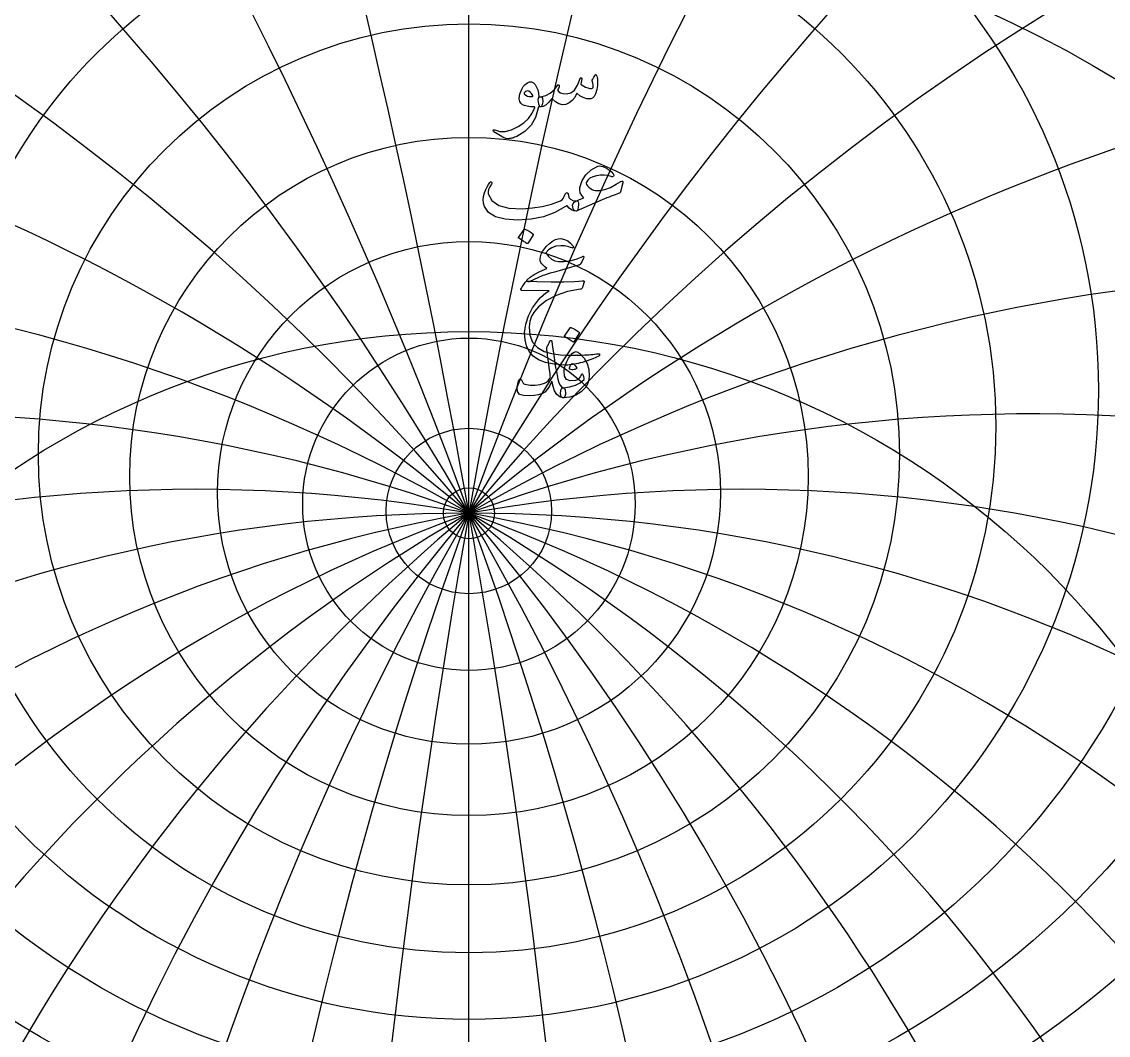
# Model space of a CAD drawing. Header units: millimetres. Extents: x -62 to 62, y -62 to 63.
# Drawn here: x -14.2 to 20.31, y 3.68 to 35.88 of the extents above; entities that cross this region are included whole.
import ezdxf

# ---------------------------------------------------------------- set-up
doc = ezdxf.new("R2010")
doc.units = ezdxf.units.MM
for name, color, linetype in [('CUT_OUTER', 1, 'Continuous'), ('ENGRAVE', 7, 'Continuous'), ('ENGRAVE_FINE', 8, 'Continuous'), ('TEXT', 5, 'Continuous')]:
    doc.layers.add(name, color=color, linetype=linetype)

msp = doc.modelspace()

# ---------------------------------------------------------------- linework, layer by layer
at = {"layer": 'CUT_OUTER'}
msp.add_arc((-0.0002, -0.0002), 61.6124, 137.460696, 87.802279, dxfattribs=at)
at = {"layer": 'ENGRAVE'}
msp.add_lwpolyline([(0, -60.75), (0, 60.75)], dxfattribs=at)
for centre, radius in [((0, 0), 60.75), ((0, 27.3668), 27.3668), ((0, 25.5957), 23.5116), ((0, 24.1723), 19.9927), ((0, 0), 39.7663), ((0, 23.0323), 16.734), ((0, 22.1292), 13.6766), ((0, 21.4287), 10.7734), ((0, 20.9064), 7.9855), ((0, 0), 26.0306), ((0, 20.5447), 5.2798), ((0, 20.3321), 2.627), ((0, 20.2619), 0.81)]:
    msp.add_circle(centre, radius, dxfattribs=at)
for centre, radius, start, end in [((0, 29.5753), 31.6594, 104.43657, 75.56343), ((0, 32.3488), 36.5284, 146.34303, 33.65697), ((0, 35.8737), 42.1721, 168.07606, 11.92394), ((0, 40.432), 48.8846, 184.84521, 355.15479), ((0, 46.4697), 57.1251, 199.04163, 340.95837), ((0, -28.8919), 49.1539, 36, 144), ((0, -28.8919), 49.1539, 36, 144), ((0, 54.7336), 67.6545, 211.615649, 328.384351)]:
    msp.add_arc(centre, radius, start, end, dxfattribs=at)
at = {"layer": 'ENGRAVE_FINE'}
for centre, radius, start, end in [((-278.7654, -28.8919), 283.0658, 3.256593, 18.285878), ((-278.7654, -28.8919), 283.0658, 3.256593, 18.285878), ((278.7654, -28.8919), 283.0658, 161.714122, 176.743407), ((278.7654, -28.8919), 283.0658, 161.714122, 176.743407), ((-135.0491, -28.8919), 143.7163, 6.558023, 36.869498), ((-135.0491, -28.8919), 143.7163, 6.558023, 36.869498), ((135.0491, -28.8919), 143.7163, 143.130502, 173.441977), ((135.0491, -28.8919), 143.7163, 143.130502, 173.441977), ((-85.137, -28.8919), 98.3077, 9.951474, 56.069558), ((-85.137, -28.8919), 98.3077, 9.951474, 56.069558), ((85.137, -28.8919), 98.3077, 123.930442, 170.048526), ((85.137, -28.8919), 98.3077, 123.930442, 170.048526), ((-58.5793, -28.8919), 76.4698, 13.489072, 76.236453), ((-58.5793, -28.8919), 76.4698, 13.489072, 76.236453), ((58.5793, -28.8919), 76.4698, 103.763547, 166.510928), ((58.5793, -28.8919), 76.4698, 103.763547, 166.510928), ((-41.245, -28.8919), 64.1658, 17.231004, 97.725349), ((-41.245, -28.8919), 64.1658, 17.231004, 97.725349), ((41.245, -28.8919), 64.1658, 82.274651, 162.768996), ((41.245, -28.8919), 64.1658, 82.274651, 162.768996), ((-28.379, -28.8919), 56.758, 21.24955, 120.75591), ((-28.379, -28.8919), 56.758, 21.24955, 120.75591), ((28.379, -28.8919), 56.758, 59.24409, 158.75045), ((28.379, -28.8919), 56.758, 59.24409, 158.75045), ((-17.8905, -28.8919), 52.3084, 25.63452, 130.21425), ((-17.8905, -28.8919), 52.3084, 25.63452, 130.21425), ((17.8905, -28.8919), 52.3084, 49.78575, 154.36548), ((17.8905, -28.8919), 52.3084, 49.78575, 154.36548), ((-8.6672, -28.8919), 49.9121, 30.50093, 137.66478), ((-8.6672, -28.8919), 49.9121, 30.50093, 137.66478), ((8.6672, -28.8919), 49.9121, 42.33522, 149.49907), ((8.6672, -28.8919), 49.9121, 42.33522, 149.49907)]:
    msp.add_arc(centre, radius, start, end, dxfattribs=at)
at = {"layer": 'TEXT'}
for points in [[(4.0149, 34.1913), (4.0227, 34.1967), (4.032, 34.1949), (4.0425, 34.1859), (4.0544, 34.1697), (4.0672, 34.1424), (4.0769, 34.1033), (4.0834, 34.0525), (4.0867, 33.9901), (4.0879, 33.9192), (4.084, 33.85), (4.0753, 33.7826), (4.0616, 33.7171), (4.0216, 33.5895), (3.9772, 33.4979), (3.9282, 33.4422), (3.8748, 33.4225), (3.7484, 33.4299), (3.6314, 33.4629), (3.5238, 33.5215), (3.4257, 33.6057), (3.3583, 33.473), (3.2784, 33.3695), (3.1859, 33.2951), (3.0808, 33.25), (2.9705, 33.2401), (2.8589, 33.268), (2.746, 33.3335), (2.6317, 33.4368), (2.5392, 33.3189), (2.4485, 33.2347), (2.3595, 33.1842), (2.2724, 33.1674), (2.2549, 33.1773), (2.2383, 33.2069), (2.2226, 33.2563), (2.2077, 33.3255), (2.2024, 33.3937), (2.2113, 33.444), (2.2347, 33.4763), (2.2724, 33.4907), (2.4381, 33.5282), (2.5832, 33.6012), (2.7076, 33.7096), (2.8113, 33.8536), (2.8169, 33.8614), (2.823, 33.8671), (2.8295, 33.8704), (2.8365, 33.8715), (2.845, 33.8706), (2.8526, 33.868), (2.8594, 33.8635), (2.8652, 33.8572), (2.8686, 33.8379), (2.8607, 33.8051), (2.8416, 33.7588), (2.8113, 33.6991), (2.8511, 33.6531), (2.9128, 33.6192), (2.9966, 33.5974), (3.1023, 33.5877), (3.2341, 33.6153), (3.3493, 33.7054), (3.4479, 33.8579), (3.5299, 34.0727), (3.5339, 34.0837), (3.5389, 34.0916), (3.5447, 34.0963), (3.5514, 34.0979), (3.5615, 34.097), (3.5703, 34.0943), (3.5777, 34.0898), (3.5838, 34.0835), (3.5883, 34.0745), (3.5909, 34.0656), (3.5918, 34.0566), (3.5909, 34.0476), (3.555, 33.8967), (3.597, 33.8594), (3.6475, 33.8266), (3.7066, 33.7983), (3.7742, 33.7745), (3.84, 33.759), (3.89, 33.7557), (3.9244, 33.7644), (3.943, 33.7853), (3.9491, 33.8172), (3.9457, 33.8626), (3.9329, 33.9214), (3.9107, 33.9937), (3.9145, 34.0141), (3.9332, 34.0539), (3.9666, 34.1129), (4.0149, 34.1913)], [(2.2006, 33.1278), (2.1163, 32.8321), (1.9751, 32.5844), (1.7768, 32.3848), (1.5215, 32.2333), (1.4858, 32.2179), (1.4506, 32.2041), (1.4158, 32.1918), (1.3814, 32.1812), (1.3477, 32.1723), (1.3149, 32.1654), (1.2831, 32.1606), (1.2521, 32.1578), (1.1748, 32.1688), (1.0724, 32.209), (0.9449, 32.2784), (0.7922, 32.377), (0.7758, 32.3911), (0.7662, 32.4048), (0.7632, 32.4181), (0.7671, 32.4309), (0.7756, 32.4407), (0.7868, 32.4452), (0.8007, 32.4443), (0.8173, 32.438), (0.9761, 32.3866), (1.1542, 32.3868), (1.3515, 32.4387), (1.5682, 32.5422), (1.7452, 32.6624), (1.8916, 32.8036), (2.0074, 32.966), (2.0928, 33.1494), (2.0921, 33.1559), (2.0901, 33.1611), (2.0867, 33.1649), (2.082, 33.1674), (1.9583, 33.1746), (1.853, 33.1889), (1.7661, 33.2105), (1.6976, 33.2392), (1.6446, 33.2837), (1.6113, 33.3452), (1.5979, 33.4238), (1.6042, 33.5195), (1.6062, 33.5321), (1.6087, 33.5451), (1.6116, 33.5582), (1.6149, 33.5716), (1.6188, 33.5854), (1.623, 33.5998), (1.6277, 33.615), (1.6329, 33.6308), (1.6751, 33.7335), (1.7263, 33.8186), (1.7865, 33.8861), (1.8557, 33.9362), (1.9264, 33.9636), (1.9913, 33.9632), (2.0503, 33.9349), (2.1036, 33.8787), (2.15, 33.8006), (2.1853, 33.7099), (2.2093, 33.6066), (2.2221, 33.4907), (2.2292, 33.4908), (2.236, 33.4912), (2.2427, 33.4917), (2.2491, 33.4925), (2.2555, 33.4933), (2.2621, 33.4939), (2.2689, 33.4942), (2.276, 33.4943), (2.3003, 33.4891), (2.3191, 33.4737), (2.3326, 33.4478), (2.3407, 33.4117), (2.344, 33.3719), (2.3434, 33.3317), (2.3387, 33.2911), (2.3299, 33.25), (2.3184, 33.2139), (2.3056, 33.188), (2.2915, 33.1725), (2.276, 33.1674), (2.2077, 33.1674), (2.2073, 33.1609), (2.2059, 33.1521), (2.2037, 33.1411), (2.2006, 33.1278)], [(2.0281, 33.5302), (1.9904, 33.596), (1.9491, 33.6425), (1.9042, 33.6697), (1.8557, 33.6775), (1.8267, 33.6699), (1.8009, 33.6578), (1.7782, 33.6412), (1.7586, 33.6201), (1.7524, 33.6088), (1.7515, 33.5967), (1.756, 33.5837), (1.7658, 33.5698), (1.8029, 33.5372), (1.8565, 33.515), (1.9268, 33.5031), (2.0137, 33.5015), (2.0227, 33.5033), (2.0281, 33.5087), (2.0299, 33.5177), (2.0281, 33.5302)], [(4.8897, 30.7589), (4.8179, 30.4715), (4.8098, 30.4576), (4.7963, 30.4446), (4.7774, 30.4325), (4.7532, 30.4212), (4.6994, 30.4022), (4.6423, 30.3813), (4.5818, 30.3582), (4.5179, 30.3332), (4.4506, 30.3064), (4.38, 30.278), (4.306, 30.248), (4.2287, 30.2164), (3.4023, 29.8572), (3.3646, 29.8655), (3.3341, 29.8904), (3.3107, 29.9319), (3.2945, 29.9901), (3.2918, 30.0518), (3.3089, 30.1042), (3.3457, 30.1471), (3.4023, 30.1805), (3.4094, 30.1838), (3.4234, 30.1899), (3.4444, 30.199), (3.4724, 30.211), (3.5071, 30.2258), (3.5483, 30.2429), (3.596, 30.2626), (3.6502, 30.2847), (3.5804, 30.3563), (3.5362, 30.4347), (3.5175, 30.5198), (3.5245, 30.6116), (3.5936, 30.8301), (3.7113, 31.0149), (3.8775, 31.166), (4.0921, 31.2835), (4.1391, 31.2945), (4.1936, 31.2916), (4.2558, 31.2747), (4.3257, 31.244), (4.3982, 31.202), (4.4649, 31.155), (4.5257, 31.1032), (4.5807, 31.0464), (4.5962, 31.0255), (4.6032, 31.0059), (4.6016, 30.9878), (4.5915, 30.9709), (4.5763, 30.9579), (4.5592, 30.9512), (4.5403, 30.9507), (4.5197, 30.9565), (4.4121, 30.9904), (4.2978, 31.0059), (4.1768, 31.003), (4.049, 30.9817), (3.9334, 30.9471), (3.8415, 30.9009), (3.7735, 30.8429), (3.7293, 30.7733), (3.7248, 30.7423), (3.7365, 30.7068), (3.7643, 30.6669), (3.8083, 30.6224), (3.8586, 30.582), (3.9089, 30.5506), (3.9592, 30.5281), (4.0095, 30.5146), (4.1602, 30.5108), (4.3212, 30.5425), (4.4925, 30.6096), (4.6742, 30.7122), (4.6937, 30.7246), (4.7128, 30.7365), (4.7314, 30.7479), (4.7496, 30.7589), (4.7671, 30.7693), (4.7837, 30.7787), (4.7995, 30.7872), (4.8143, 30.7949), (4.8554, 30.8142), (4.8816, 30.8146), (4.8931, 30.7962), (4.8897, 30.7589)], [(0.6611, 30.7697), (0.6739, 30.7836), (0.6871, 30.7895), (0.7008, 30.7872), (0.715, 30.7769), (0.7257, 30.7634), (0.7293, 30.7482), (0.7257, 30.7311), (0.715, 30.7122), (0.6602, 30.6274), (0.6251, 30.5488), (0.6099, 30.4765), (0.6144, 30.4104), (0.7269, 30.1935), (0.9458, 30.0422), (1.2712, 29.9564), (1.703, 29.9362), (2.0234, 29.9598), (2.3308, 30.009), (2.6252, 30.0837), (2.9065, 30.1841), (2.9562, 30.2135), (2.9972, 30.2587), (3.0298, 30.3195), (3.0538, 30.3961), (3.0619, 30.4179), (3.0754, 30.4329), (3.0942, 30.4412), (3.1185, 30.4428), (3.1358, 30.4354), (3.1481, 30.4203), (3.1556, 30.3976), (3.158, 30.3673), (3.1749, 30.2923), (3.2218, 30.2362), (3.2988, 30.1989), (3.4059, 30.1805), (3.4445, 30.172), (3.4706, 30.15), (3.4841, 30.1145), (3.485, 30.0655), (3.4719, 29.9744), (3.4544, 29.9093), (3.4324, 29.8702), (3.4059, 29.8572), (3.3271, 29.8675), (3.2523, 29.8985), (3.1816, 29.9501), (3.1149, 30.0224), (3.1093, 30.0253), (3.0996, 30.0233), (3.0859, 30.0164), (3.0682, 30.0045), (2.7332, 29.8158), (2.3676, 29.6811), (1.9715, 29.6003), (1.5449, 29.5733), (1.1506, 29.6003), (0.8443, 29.6811), (0.626, 29.8158), (0.4958, 30.0045), (0.4662, 30.1098), (0.4563, 30.2173), (0.4662, 30.3271), (0.4958, 30.4392), (0.5358, 30.5434), (0.5766, 30.6332), (0.6184, 30.7086), (0.6611, 30.7697)], [(1.7497, 29.2787), (1.7542, 29.2832), (1.7604, 29.2859), (1.7685, 29.2868), (1.7784, 29.2859), (1.8482, 29.2576), (1.914, 29.223), (1.9758, 29.1822), (2.0335, 29.135), (2.0391, 29.1278), (2.0416, 29.1207), (2.0409, 29.1135), (2.0371, 29.1063), (1.8682, 28.8332), (1.8619, 28.8267), (1.8539, 28.8251), (1.844, 28.8285), (1.8323, 28.8368), (1.8222, 28.844), (1.8063, 28.8548), (1.7845, 28.8692), (1.7569, 28.8871), (1.7229, 28.9087), (1.6823, 28.9338), (1.6349, 28.9626), (1.5808, 28.9949), (1.5736, 29.0003), (1.57, 29.0057), (1.57, 29.0111), (1.5736, 29.0165)], [(3.6448, 28.4137), (3.6478, 28.3883), (3.6314, 28.341), (3.5957, 28.2716), (3.5406, 28.1802), (3.529, 28.1654), (3.5155, 28.1532), (3.5002, 28.1438), (3.4832, 28.1371), (3.2532, 28.0737), (3.0484, 28.0167), (2.8688, 27.966), (2.7143, 27.9215), (2.585, 27.8836), (2.4808, 27.8523), (2.4017, 27.8279), (2.3479, 27.8101), (1.9131, 27.6161), (1.8826, 27.6139), (1.8592, 27.6179), (1.8431, 27.6282), (1.8341, 27.6449), (1.8339, 27.6509), (1.8368, 27.6583), (1.8429, 27.6671), (1.8521, 27.6772), (1.9405, 27.7603), (2.073, 27.8479), (2.2495, 27.9399), (2.47, 28.0365), (2.4101, 28.0877), (2.3595, 28.1371), (2.3184, 28.1847), (2.2868, 28.2305), (2.2672, 28.2806), (2.2625, 28.341), (2.2726, 28.4117), (2.2976, 28.4928), (2.338, 28.5772), (2.3946, 28.6616), (2.4673, 28.746), (2.5562, 28.8305), (2.653, 28.9034), (2.7458, 28.9535), (2.8344, 28.9807), (2.9191, 28.985), (3.0338, 28.9618), (3.1374, 28.914), (3.2297, 28.8415), (3.3107, 28.7442), (3.3179, 28.7321), (3.3215, 28.7209), (3.3215, 28.7106), (3.3179, 28.7011), (3.31, 28.6924), (3.3008, 28.6877), (3.2903, 28.687), (3.2784, 28.6904), (3.2255, 28.7072), (3.1746, 28.7218), (3.1258, 28.7341), (3.079, 28.7442), (3.0344, 28.7519), (2.9923, 28.7568), (2.9527, 28.7591), (2.9155, 28.7586), (2.7608, 28.7404), (2.6308, 28.6966), (2.5255, 28.6273), (2.4449, 28.5323), (2.5306, 28.4193), (2.6263, 28.3356), (2.7318, 28.281), (2.8472, 28.2556), (3.019, 28.2538), (3.2038, 28.2808), (3.4017, 28.3365), (3.6125, 28.4209), (3.6213, 28.4231), (3.6296, 28.4227), (3.6374, 28.4195), (3.6448, 28.4137)], [(2.1538, 27.6269), (2.6148, 27.6107), (3.0134, 27.6089), (3.3496, 27.6215), (3.6233, 27.6485), (3.6317, 27.6495), (3.639, 27.6489), (3.6452, 27.6468), (3.6502, 27.6431), (3.6539, 27.638), (3.6561, 27.6318), (3.6566, 27.6245), (3.6556, 27.6161), (3.6485, 27.5833), (3.6417, 27.5532), (3.6351, 27.5259), (3.6287, 27.5012), (3.6225, 27.4791), (3.6165, 27.4598), (3.6108, 27.4432), (3.6053, 27.4293), (3.5936, 27.4071), (3.5802, 27.3907), (3.5649, 27.3801), (3.5478, 27.3754), (3.1329, 27.3002), (2.7718, 27.1823), (2.4646, 27.0217), (2.2113, 26.8185), (2.0833, 26.6724), (1.9904, 26.5176), (1.9324, 26.3544), (1.9095, 26.1826), (1.9315, 25.9129), (2.0191, 25.6931), (2.1723, 25.5231), (2.391, 25.403), (2.5044, 25.3666), (2.629, 25.3365), (2.7648, 25.3127), (2.9119, 25.2952), (3.07, 25.2838), (3.2389, 25.2781), (3.4185, 25.2784), (3.6089, 25.2844), (3.6766, 25.2882), (3.7432, 25.2925), (3.8086, 25.2972), (3.873, 25.3024), (3.9357, 25.308), (3.9965, 25.3141), (4.0552, 25.3206), (4.1119, 25.3275), (4.1292, 25.3284), (4.1415, 25.324), (4.1489, 25.3141), (4.1514, 25.2988), (4.1501, 25.2811), (4.146, 25.2674), (4.1393, 25.2577), (4.1299, 25.2521), (4.0284, 25.2092), (3.9323, 25.1704), (3.8415, 25.1356), (3.7562, 25.1048), (3.6765, 25.0778), (3.6026, 25.0545), (3.5346, 25.0347), (3.4724, 25.0186), (3.4139, 25.0067), (3.357, 24.9961), (3.3016, 24.9869), (3.2478, 24.979), (3.1954, 24.973), (3.1441, 24.9692), (3.0939, 24.9676), (3.0448, 24.9683), (2.7098, 24.9943), (2.4305, 25.0509), (2.2068, 25.138), (2.0389, 25.2557), (1.9156, 25.4028), (1.8296, 25.5745), (1.7809, 25.771), (1.7694, 25.9922), (1.8047, 26.2666), (1.8889, 26.5329), (2.022, 26.7911), (2.2041, 27.0413), (2.2753, 27.117), (2.3559, 27.1895), (2.446, 27.2589), (2.5455, 27.3251), (1.676, 27.3323), (1.6551, 27.3413), (1.6464, 27.3574), (1.6497, 27.3808), (1.6652, 27.4113), (1.6944, 27.4558), (1.7209, 27.4958), (1.7447, 27.5312), (1.7658, 27.5622), (1.7842, 27.5885), (1.8, 27.6098), (1.813, 27.6262), (1.8233, 27.6377), (1.8467, 27.6397), (1.9095, 27.6386), (2.0119, 27.6343), (2.1538, 27.6269)], [(3.2119, 26.1518), (3.2164, 26.1563), (3.2227, 26.159), (3.2308, 26.1599), (3.2407, 26.159), (3.3105, 26.1307), (3.3763, 26.0962), (3.438, 26.0553), (3.4957, 26.0081), (3.5014, 26.0009), (3.5038, 25.9938), (3.5031, 25.9866), (3.4993, 25.9794), (3.3305, 25.7063), (3.3242, 25.6998), (3.3161, 25.6983), (3.3062, 25.7016), (3.2945, 25.7099), (3.2844, 25.7171), (3.2685, 25.7279), (3.2467, 25.7423), (3.2191, 25.7602), (3.1852, 25.7818), (3.1445, 25.8069), (3.0972, 25.8357), (3.0431, 25.868), (3.0359, 25.8734), (3.0323, 25.8788), (3.0323, 25.8842), (3.0359, 25.8896)], [(2.9892, 24.2477), (3.0152, 24.2351), (3.0359, 24.2153), (3.0511, 24.1884), (3.061, 24.1543), (3.0675, 24.1121), (3.0691, 24.0716), (3.0657, 24.033), (3.0574, 23.9962), (3.0451, 23.9648), (3.0296, 23.9423), (3.0109, 23.9288), (2.9892, 23.9243), (2.8816, 23.9542), (2.7925, 24.0294), (2.7217, 24.15), (2.6694, 24.3159), (2.6627, 24.3446), (2.6568, 24.3694), (2.6519, 24.3904), (2.6479, 24.4076), (2.6447, 24.4209), (2.6425, 24.4305), (2.6411, 24.4362), (2.6407, 24.4381), (2.6353, 24.4487), (2.6299, 24.4516), (2.6245, 24.4469), (2.6191, 24.4345), (2.558, 24.2966), (2.4898, 24.1884), (2.4143, 24.1098), (2.3317, 24.0609), (2.2118, 24.0231), (2.0712, 23.9998), (1.91, 23.9908), (1.7281, 23.9962), (1.6066, 24.0337), (1.5404, 24.1246), (1.5294, 24.269), (1.5736, 24.4668), (1.5837, 24.4906), (1.5961, 24.5082), (1.6107, 24.5194), (1.6275, 24.5243), (1.6441, 24.5228), (1.6581, 24.5144), (1.6693, 24.4994), (1.6778, 24.4776), (1.696, 24.4311), (1.7182, 24.3959), (1.7445, 24.3719), (1.7748, 24.3591), (1.9448, 24.333), (2.1062, 24.3303), (2.2592, 24.351), (2.4035, 24.395), (2.4662, 24.4278), (2.5176, 24.4722), (2.5578, 24.5284), (2.5868, 24.5962), (2.585, 24.6283), (2.576, 24.7031), (2.5598, 24.8205), (2.5365, 24.9806), (2.5246, 25.0663), (2.514, 25.1436), (2.5048, 25.2127), (2.497, 25.2734), (2.4902, 25.3254), (2.4844, 25.3682), (2.4794, 25.4017), (2.4754, 25.4261), (2.472, 25.4634), (2.4727, 25.4962), (2.4774, 25.5245), (2.4862, 25.5483), (2.5001, 25.5778), (2.5131, 25.6053), (2.5252, 25.6308), (2.5365, 25.6542), (2.5466, 25.6757), (2.5553, 25.6951), (2.5627, 25.7125), (2.5688, 25.7279), (2.5751, 25.7402), (2.5832, 25.7486), (2.5931, 25.7528), (2.6047, 25.753), (2.6175, 25.7481), (2.6272, 25.7405), (2.6337, 25.7301), (2.6371, 25.7171), (2.659, 25.5333), (2.6815, 25.3592), (2.7048, 25.1947), (2.7287, 25.0399), (2.7531, 24.8947), (2.7776, 24.7592), (2.8025, 24.6333), (2.8275, 24.5171), (2.8578, 24.4087), (2.8949, 24.3276), (2.9386, 24.274), (2.9892, 24.2477)], [(3.4023, 25.3938), (3.427, 25.3902), (3.4544, 25.3794), (3.4845, 25.3614), (3.5173, 25.3363), (3.6576, 25.1867), (3.7553, 25.0183), (3.8103, 24.8311), (3.8227, 24.6249), (3.8117, 24.5176), (3.7894, 24.4219), (3.756, 24.338), (3.7113, 24.2656), (3.5665, 24.1163), (3.3978, 24.0097), (3.2054, 23.9457), (2.9892, 23.9243), (2.9674, 23.9295), (2.9487, 23.945), (2.9332, 23.9708), (2.9209, 24.007), (2.9163, 24.027), (2.9133, 24.0474), (2.9118, 24.0683), (2.9119, 24.0896), (2.9132, 24.1107), (2.9151, 24.1309), (2.9176, 24.1502), (2.9209, 24.1686), (2.9306, 24.2005), (2.9452, 24.2243), (2.9647, 24.2401), (2.9892, 24.2477), (3.1998, 24.276), (3.3826, 24.3285), (3.5375, 24.4053), (3.6646, 24.5064), (3.6585, 24.5569), (3.6511, 24.5971), (3.6424, 24.6269), (3.6323, 24.6465), (3.6201, 24.6633), (3.6089, 24.6743), (3.5986, 24.6795), (3.5891, 24.6788), (3.5826, 24.6766), (3.5775, 24.6734), (3.5737, 24.6694), (3.5712, 24.6644), (3.5366, 24.5935), (3.4939, 24.5387), (3.4432, 24.5001), (3.3844, 24.4776), (3.2135, 24.4644), (3.096, 24.5109), (3.032, 24.6171), (3.0215, 24.783), (3.0359, 24.8782), (3.0646, 24.977), (3.1077, 25.0794), (3.1652, 25.1854), (3.2258, 25.2766), (3.2856, 25.3417), (3.3444, 25.3807), (3.4023, 25.3938)], [(3.2838, 25.0058), (3.2481, 24.9956), (3.22, 24.9689), (3.1996, 24.9256), (3.1868, 24.8656), (3.187, 24.8562), (3.1877, 24.8495), (3.1888, 24.8454), (3.1904, 24.8441), (3.2265, 24.8353), (3.2631, 24.8306), (3.3002, 24.8299), (3.3377, 24.8333), (3.3707, 24.8403), (3.3978, 24.8504), (3.4192, 24.8636), (3.4347, 24.88), (3.3942, 24.9377), (3.3556, 24.9779), (3.3188, 25.0006), (3.2838, 25.0058)]]:
    msp.add_lwpolyline(points, close=True, dxfattribs=at)

doc.saveas('drawing.dxf')
